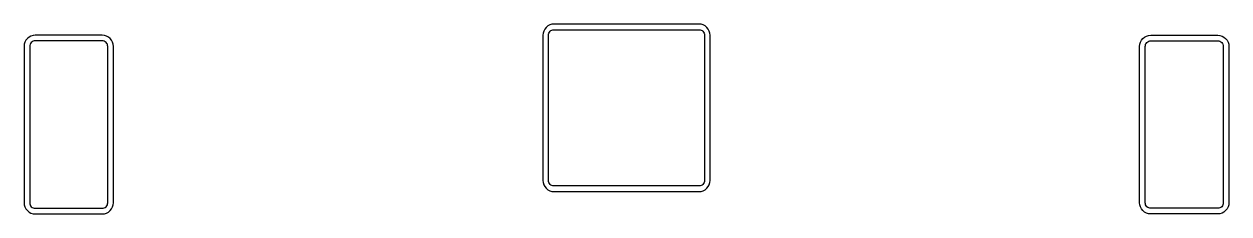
# Model space of a CAD drawing. Header units: millimetres. Extents: x -54 to 54, y -10 to 7.
import ezdxf

# ---------------------------------------------------------------- set-up
doc = ezdxf.new("R2010")
doc.units = ezdxf.units.MM
doc.layers.get('0').update_dxf_attribs({"linetype": 'CONTINUOUS'})

msp = doc.modelspace()

# ---------------------------------------------------------------- linework, layer by layer
for points in [[(-46, -8.5), (-46, 5.5, 0.414214), (-47, 6.5), (-53, 6.5, 0.414214), (-54, 5.5), (-54, -8.5, 0.414214), (-53, -9.5), (-47, -9.5, 0.414214)], [(7.5, -6.5), (7.5, 6.5, 0.414214), (6.5, 7.5), (-6.5, 7.5, 0.414214), (-7.5, 6.5), (-7.5, -6.5, 0.414214), (-6.5, -7.5), (6.5, -7.5, 0.414214)], [(-7, 6.5, -0.414214), (-6.5, 7), (6.5, 7, -0.414214), (7, 6.5), (7, -6.5, -0.414214), (6.5, -7), (-6.5, -7, -0.414214), (-7, -6.5)], [(54, -8.5, -0.414214), (53, -9.5), (47, -9.5, -0.414214), (46, -8.5), (46, 5.5, -0.414214), (47, 6.5), (53, 6.5, -0.414214), (54, 5.5)], [(-47, 6), (-53, 6, 0.414214), (-53.5, 5.5), (-53.5, -8.5, 0.414214), (-53, -9), (-47, -9, 0.414214), (-46.5, -8.5), (-46.5, 5.5, 0.414214)], [(53, 6, -0.414214), (53.5, 5.5), (53.5, -8.5, -0.414214), (53, -9), (47, -9, -0.414214), (46.5, -8.5), (46.5, 5.5, -0.414214), (47, 6)]]:
    msp.add_lwpolyline(points, format="xyb", close=True)

doc.saveas('drawing.dxf')
